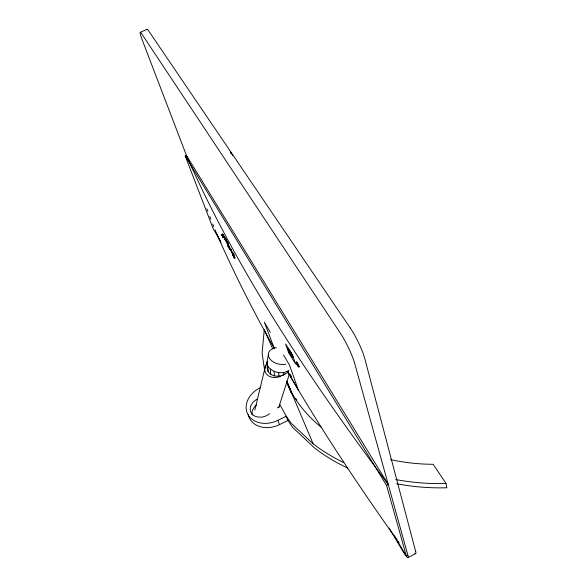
<?xml version="1.0" encoding="UTF-8"?>
<svg xmlns="http://www.w3.org/2000/svg" width="587" height="587" viewBox="0 0 587 587"><rect width="100%" height="100%" fill="white"/><g stroke="black" fill="none" stroke-linecap="round" stroke-linejoin="round"><path stroke-width="0.88" d="M296.662 362.135L296.64 362.583M298.453 365.877L298.137 365.862M298.79 366.611L298.453 366.215M298.93 366.684L298.71 365.818M264.289 329.549L262.088 353.183L264.664 370.801M268.332 354.753L266.865 362.979L267.268 368.254L268.2 371.703C272.882 378.476 283.719 376.986 288.591 371.233M254.802 410.152L265.522 365.767M292.715 357.145L293.067 356.764L292.715 357.145L289.56 352.061L288.533 348.605M292.766 357.542L289.274 352.361L287.593 348.142L292.972 357.718L289.56 352.222L287.887 348.003L290.77 352.655M267.276 361.46L266.865 362.979L267.782 366.185L268.2 371.703M278.818 407.18L289.23 374.579L288.048 371.307M256.475 405.052L255.088 406.123L252.792 409.565A12.1 9.531 -23.2 0 0 252.227 415.082M256.812 399.175L253.313 401.875L251.001 405.323A12.166 9.546 -23.2 0 0 257.04 416.902L261.347 417.166A12.166 9.546 -23.2 0 0 269.631 413.622M267.782 366.185C272.221 372.606 282.398 374.902 288.841 370.346M282.589 375.225L284.915 373.802M407.965 557.65L415.596 553.68M394.508 535.968L406.365 556.058L407.906 555.258M406.365 556.058L386.576 485.412L388.293 484.539L186.424 155.401L142.443 40.518A16.319 1.541 66 0 1 141.79 33.892L341.583 335.038A23.575 3.559 63.8 0 1 354.687 363.397L408.163 556.3A18.945 2.054 62.7 0 1 401.765 549.403L389.21 528.102M288.929 350.688L289.56 352.061M260.202 387.75A23.575 18.498 -22.5 0 0 247.883 414.429A23.575 18.498 -22.5 0 0 277.842 420.358L286.243 416.212L291.137 423.22L313.165 443.845A186.284 143.514 -4.5 0 0 343.835 462.637M248.228 414.576A23.451 18.476 -22.5 0 0 279.522 424.614L287.879 420.483L292.759 427.49L314.713 448.13A185.309 143.316 -4.4 0 0 347.643 468.037M277.372 407.892L279.581 406.798M220.448 241.066L213.206 228.805L185.221 155.944L186.424 155.401C238.395 273.667 311.337 381.301 388.293 484.539M229.26 247.765L228.079 244.471L231.102 250.73L231.645 250.121L231.41 249.482M231.953 252.755L234.602 257.869L230.574 249.167L231.924 252.792L232.533 252.498M233.809 254.024L233.222 254.281L234.36 256.981M233.443 254.861L234.03 254.604M234.074 256.548L233.509 255.052L234.096 254.787M233.589 255.147L233.054 255.382L233.34 256.02M233.112 255.528L233.641 255.294M140.242 32.329L147.073 29.35M285.884 364.131L284.937 364.402A12.628 8.372 10.8 0 1 269.301 358.026A12.628 8.372 10.8 0 1 275.296 347.812L276.33 347.724M299.113 367.036L297.932 365.54M233.604 256.174L233.134 255.477M298.695 366.75L297.47 364.703M232.672 252.689L232.437 252.183M396.944 539.805C358.789 486.249 322.461 431.342 289.23 374.579L287.916 372.312M397.986 541.28L399.035 542.748M350.527 328.382L148.665 30.891A16.304 1.651 66.2 0 0 146.948 29.607M396.783 483.769A185.309 143.316 -4.4 0 0 446.868 487.775L446.025 483.505L433.169 464.288A163.355 126.33 -5.1 0 1 390.45 459.584M227.844 245.249L227.873 245.608M350.285 328.008L351.672 330.129A23.546 3.816 63.7 0 1 364.74 358.459L415.684 551.553M296.934 362.311L297.932 364.116M297.044 362.59L297.624 363.536M296.64 362.458L297.741 364.263M297.271 363.419L296.758 363.089M289.978 350.938L290.947 352.486M291.893 354.064L292.165 354.504M293.008 357.006L288.76 349.25M288.246 348.751L292.099 354.959M292.319 355.451L292.722 356.111M185.221 155.944L386.576 485.412M225.929 239.225L226.303 240.054M227.272 241.771L227.418 241.873M227.917 242.967L228.05 243.348M232.709 252.454L232.562 252.117M233.164 253.467L233.318 253.914L233.002 253.313M287.96 372.437L288.804 373.868M270.284 332.323L264.341 322.168L274.415 348.7M283.543 354.959L289.486 365.107L298.328 389.959L289.127 374.088M297.506 363.815C293.603 357.439 299.084 369.81 298.717 366.31M297.704 365.143L298.247 366.009M274.364 348.656C252.652 310.075 232.628 270.519 215.033 229.884M230.449 250.15L230.838 250.847L230.412 249.688M279.698 404.34L286.243 416.212L287.879 420.483M297.477 363.61L298.35 365.371M297.565 364.696L297.895 365.408M225.687 238.146L225.709 238.432M232.687 252.491L233.333 254.01M227.345 242.791L223.383 235.292L224.997 239.577L228.952 247.076L227.367 242.732L223.075 234.609L224.968 239.635M228.336 245.359L227.756 244.251M234.565 257.399L235.035 258.192L233.501 254.897M229.238 247.362L229.649 247.846M233.45 255.851L232.9 254.831L233.479 256.365M227.844 245.139L228.262 246.07M230.309 249.879L230.625 250.245M228.101 245.733L227.595 244.728L227.998 245.924M233.956 257.407L234.213 257.987M222.29 235.336L221.996 234.8L222.099 235.248M222.796 236.84L223.353 237.911L222.877 236.642M297.961 364.072L298.306 364.769M297.668 364.219L298.013 364.916M297.198 364.05L297.543 364.74M297.426 364.769L296.384 361.959M227.895 242.695L228.05 243.282M232.467 252.153L232.621 252.593M226.868 241.096L226.648 240.362L226.765 240.817M229.708 248.052L230.324 249.394M229.935 248.587L229.253 247.281L229.678 248.448M233.802 257.084L234.499 258.427L234.184 257.546M230.148 249.541L230.375 250.077M228.475 247.024L229.194 248.396L228.739 247.171M228.717 247.589L228.314 246.657M222.436 235.636L221.776 234.286L222.216 235.534M222.649 236.539L223.126 237.39L222.987 236.928M227.969 242.849L227.991 243.135M225.591 238.087L225.643 238.461M226.222 239.76L225.988 239.217L226.259 239.848M298.233 364.718L298.614 365.437M297.969 364.718L298.57 366.185M297.271 364.101L296.795 363.008M297.242 364.248L296.472 362.304M233.575 256.042L234.176 257.422M233.831 257.216L233.413 256.284M229.033 246.929L228.262 245.109M229.987 249.174L230.177 249.658M228.233 245.931L228.659 246.892M222.392 235.46L222.59 235.974M222.693 236.715L222.084 235.314M227.294 241.558L227.367 241.998M229.766 248.741L229.972 249.204M228.086 246.21L228.292 246.687M286.757 381.301L291.739 392.806A163.355 126.33 -5.1 0 0 321.727 427.659M291.9 393.848L286.911 382.342L291.886 393.84M222.605 235.93L222.818 236.407M222.275 235.776L222.48 236.245M291.739 392.806L286.603 380.978M264.656 330.386L272.639 348.795M286.735 381.484L313.165 443.845M286.896 382.46L289.391 388.352M290.103 390.032L291.174 392.564M296.64 362.788L297.037 363.808M222.737 236.312L223.009 236.862M298.497 365.297L299.032 366.523M298.174 365.158L298.563 365.892M233.927 256.893L234.33 257.818M230.265 249.328L230.662 250.231M229.825 248.8L229.429 247.905M228.592 246.811L229.003 247.758M227.895 245.748L228.145 246.283M225.702 238.608L225.467 238.153M277.842 420.358L279.522 424.614M206.866 208.789L207.835 211.335M209.786 216.42L210.755 218.958M212.707 224.043L213.675 226.589M290.139 389.746L288.562 385.424M296.009 398.72L296.53 400.158M231.036 250.422L229.583 247.479M298.335 365.554L298.746 366.67M291.299 353.022L291.445 353.433M290.484 351.708L290.785 352.376M290.161 351.187L290.301 351.591M415.625 551.288L415.853 552.301A18.923 2.209 62.6 0 1 414.686 553.152M270.328 369.128L270.717 374.403M274.151 371.373L274.474 375.981M278.708 372.598L278.942 376.186M283.345 372.62L283.484 374.983M287.395 371.446L287.461 372.562M220.976 242.673A13.185 1.115 64.9 0 1 216.676 233.89M230.86 153.06A4.432 0.572 65.6 0 1 231.293 153.765M230.28 152.026A5.085 0.66 65.6 0 1 230.691 152.561M230.772 152.796A4.784 0.624 65.6 0 1 231.241 153.552M230.434 151.916A4.784 0.624 65.6 0 1 230.713 152.143M231.095 152.649A4.784 0.624 65.6 0 1 231.564 153.398M232.085 154.352A4.784 0.624 65.6 0 1 232.628 155.438A4.432 0.58 65.6 0 0 232.107 154.498M230.442 152.312A4.432 0.58 65.6 0 1 230.574 152.238M230.83 152.444A4.432 0.58 65.6 0 1 231.623 153.611M280.938 376.23A12.518 9.553 -20.6 0 1 267.041 374.719A12.518 9.553 -20.6 0 1 267.29 362.949M446.025 483.505A186.284 143.514 -4.5 0 1 395.653 479.52M290.345 374.8L291.636 377.434L290.345 374.8M222.561 233.942L224.139 237.566L222.561 233.942M292.546 355.179L285.598 344.004L288.709 352.853L295.621 364.021L292.546 355.179"/></g></svg>
